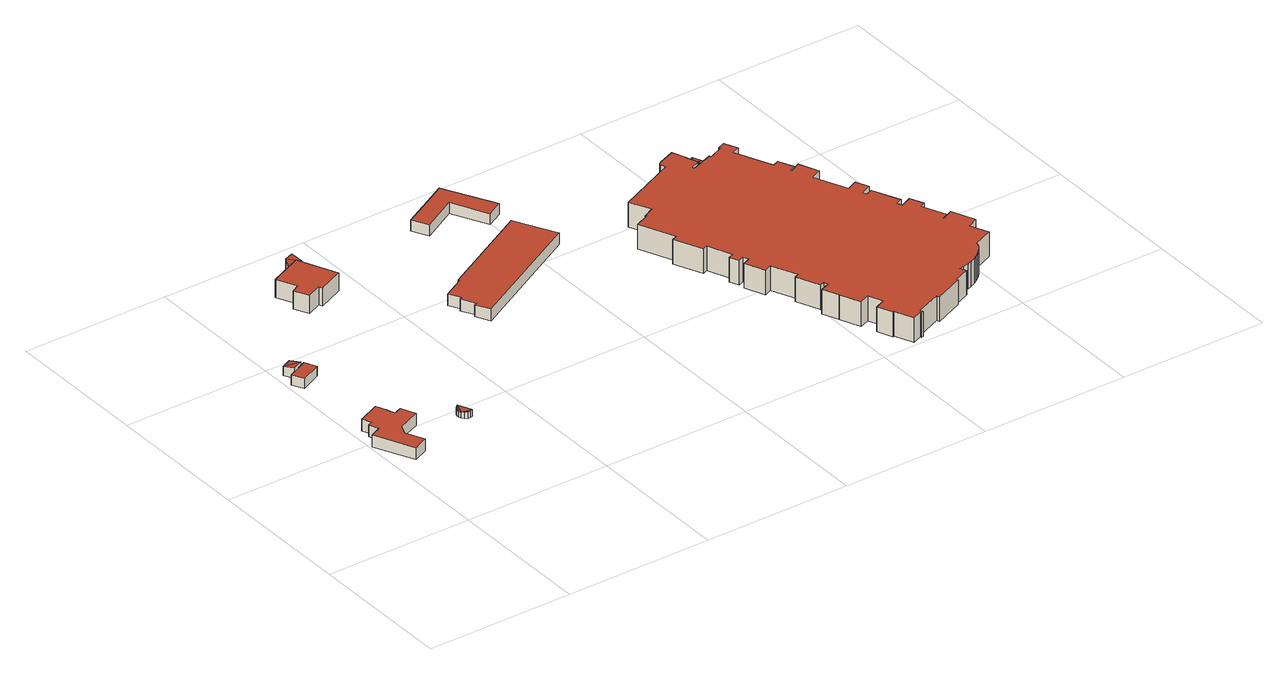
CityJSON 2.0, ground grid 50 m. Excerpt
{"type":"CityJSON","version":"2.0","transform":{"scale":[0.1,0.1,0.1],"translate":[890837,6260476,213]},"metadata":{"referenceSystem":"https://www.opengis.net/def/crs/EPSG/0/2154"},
"CityObjects":{
"building1":{"type":"Building","attributes":{"class":"Building"},"children":["building1-1"]},
"building1-1":{"type":"BuildingPart","parents":["building1"],"geometry":[{"type":"MultiSurface","lod":"2.2","boundaries":[[[0,1,2,3,4,5,6,7,8,9,10,11,10,12,13,14,15,16,17,18]],[[19,20,21,22,23,24,25,26,27,28,29,30,29,31,32,33,34,35,36,37]],[[37,36,17,18]],[[36,35,16,17]],[[35,34,15,16]],[[34,33,14,15]],[[33,32,13,14]],[[32,31,12,13]],[[31,29,10,12]],[[29,30,11,10]],[[29,28,9,10]],[[28,27,8,9]],[[27,26,7,8]],[[26,25,6,7]],[[25,24,5,6]],[[24,23,4,5]],[[23,22,3,4]],[[22,21,2,3]],[[21,20,1,2]],[[20,19,0,1]],[[19,37,18,0]]],"semantics":{"surfaces":[{"type":"GroundSurface"},{"type":"RoofSurface"},{"type":"WallSurface","on_footprint_edge":true}],"values":[0,1,2,2,2,2,2,2,2,2,2,2,2,2,2,2,2,2,2,2,2]}}]},
"building2":{"type":"Building","attributes":{"class":"Building"},"children":["building2-1"]},
"building2-1":{"type":"BuildingPart","parents":["building2"],"geometry":[{"type":"Solid","lod":"2.2","boundaries":[[[[38,39,40]],[[41,38,40]],[[42,43,44,45]],[[40,39,44,45]],[[39,38,43,44]],[[38,41,42,43]],[[41,40,45,42]]]],"semantics":{"surfaces":[{"type":"RoofSurface","rf_azimuth":116.14,"rf_slope":8.77},{"type":"GroundSurface"},{"type":"WallSurface","on_footprint_edge":true}],"values":[[0,0,1,2,2,2,2]]}}]},
"building3":{"type":"Building","attributes":{"class":"Building"},"children":["building3-1"]},
"building3-1":{"type":"BuildingPart","parents":["building3"],"geometry":[{"type":"Solid","lod":"2.2","boundaries":[[[[46,47,48,49]],[[50,51,52,53]],[[53,52,48,49]],[[52,51,47,48]],[[51,50,46,47]],[[50,53,49,46]]]],"semantics":{"surfaces":[{"type":"GroundSurface"},{"type":"RoofSurface"},{"type":"WallSurface","on_footprint_edge":true}],"values":[[0,1,2,2,2,2]]}}]},
"building4":{"type":"Building","attributes":{"class":"Building"},"children":["building4-1"]},
"building4-1":{"type":"BuildingPart","parents":["building4"],"geometry":[{"type":"Solid","lod":"2.2","boundaries":[[[[54,55,56]],[[56,55,57]],[[58,57,55]],[[59,57,60]],[[61,59,60]],[[62,61,60]],[[58,60,57]],[[63,64,65,66,67,68,69,70,71]],[[58,55,70,71]],[[55,54,69,70]],[[54,56,68,69]],[[56,57,67,68]],[[57,59,66,67]],[[59,61,65,66]],[[61,62,64,65]],[[62,60,63,64]],[[60,58,71,63]]]],"semantics":{"surfaces":[{"type":"RoofSurface","rf_azimuth":204.49,"rf_slope":8.82},{"type":"GroundSurface"},{"type":"WallSurface","on_footprint_edge":true}],"values":[[0,0,0,0,0,0,0,1,2,2,2,2,2,2,2,2,2]]}}]},
"building5":{"type":"Building","attributes":{"class":"Building"},"children":["building5-1"]},
"building5-1":{"type":"BuildingPart","parents":["building5"],"geometry":[{"type":"Solid","lod":"2.2","boundaries":[[[[72,73,74,75,76,77,78,79]],[[80,81,82,83,84,85,86,87]],[[87,86,78,79]],[[86,85,77,78]],[[85,84,76,77]],[[84,83,75,76]],[[83,82,74,75]],[[82,81,73,74]],[[81,80,72,73]],[[80,87,79,72]]]],"semantics":{"surfaces":[{"type":"GroundSurface"},{"type":"RoofSurface"},{"type":"WallSurface","on_footprint_edge":true}],"values":[[0,1,2,2,2,2,2,2,2,2]]}}]},
"building6":{"type":"Building","attributes":{"class":"Building"},"children":["building6-1"]},
"building6-1":{"type":"BuildingPart","parents":["building6"],"geometry":[{"type":"Solid","lod":"2.2","boundaries":[[[[88,89,90]],[[91,92,88]],[[91,88,93]],[[90,93,88]],[[89,94,90]],[[95,94,89]],[[96,97,98,99,100,101,102,103]],[[95,89,102,103]],[[89,88,101,102]],[[88,92,100,101]],[[92,91,99,100]],[[91,93,98,99]],[[93,90,97,98]],[[90,94,96,97]],[[94,95,103,96]]]],"semantics":{"surfaces":[{"type":"RoofSurface","rf_azimuth":289.09,"rf_slope":17.86},{"type":"GroundSurface"},{"type":"WallSurface","on_footprint_edge":true}],"values":[[0,0,0,0,0,0,1,2,2,2,2,2,2,2,2]]}}]},
"building7":{"type":"Building","attributes":{"class":"Building"},"children":["building7-1"]},
"building7-1":{"type":"BuildingPart","parents":["building7"],"geometry":[{"type":"Solid","lod":"2.2","boundaries":[[[[104,105,106,107,108,109,110,111,112,113,114]],[[115,116,117,118,119,120,121,122,123,124,125]],[[125,124,113,114]],[[124,123,112,113]],[[123,122,111,112]],[[122,121,110,111]],[[121,120,109,110]],[[120,119,108,109]],[[119,118,107,108]],[[118,117,106,107]],[[117,116,105,106]],[[116,115,104,105]],[[115,125,114,104]]]],"semantics":{"surfaces":[{"type":"GroundSurface"},{"type":"RoofSurface"},{"type":"WallSurface","on_footprint_edge":true}],"values":[[0,1,2,2,2,2,2,2,2,2,2,2,2]]}}]},
"building8":{"type":"Building","attributes":{"class":"Building"},"children":["building8-1"]},
"building8-1":{"type":"BuildingPart","parents":["building8"],"geometry":[{"type":"Solid","lod":"2.2","boundaries":[[[[126,127,128,129,130,131]],[[132,133,134,135,136,137]],[[137,136,130,131]],[[136,135,129,130]],[[135,134,128,129]],[[134,133,127,128]],[[133,132,126,127]],[[132,137,131,126]]]],"semantics":{"surfaces":[{"type":"GroundSurface"},{"type":"RoofSurface"},{"type":"WallSurface","on_footprint_edge":true}],"values":[[0,1,2,2,2,2,2,2]]}}]},
"building9":{"type":"Building","attributes":{"class":"Building"},"children":["building9-1"]},
"building9-1":{"type":"BuildingPart","parents":["building9"],"geometry":[{"type":"Solid","lod":"2.2","boundaries":[[[[138,139,140,141,142,143,144,145,146,147,148,149,150,151,152,153,154,155,156,157,158,159,160,161,162,163,164,165,166,167,168,169,170,171,172,173,174,175,176,177,178,179,180,181,182,183,184,185,186,187,188,189,190,191,192,193,194,195,196,197,198,199,200,201,202,203,204,205,206,207,208,209,210,211,212,213,214,215,216,217,218,219,220,221,222,223,224,225,226,227,228,229,230,231,232,233,234,235]],[[236,237,238,239,240,241,242,243,244,245,246,247,248,249,250,251,252,253,254,255,256,257,258,259,260,261,262,263,264,265,266,267,268,269,270,271,272,273,274,275,276,277,278,279,280,281,282,283,284,285,286,287,288,289,290,291,292,293,294,295,296,297,298,299,300,301,302,303,304,305,306,307,308,309,310,311,312,313,314,315,316,317,318,319,320,321,322,323,324,325,326,327,328,329,330,331,332,333]],[[333,332,234,235]],[[332,331,233,234]],[[331,330,232,233]],[[330,329,231,232]],[[329,328,230,231]],[[328,327,229,230]],[[327,326,228,229]],[[326,325,227,228]],[[325,324,226,227]],[[324,323,225,226]],[[323,322,224,225]],[[322,321,223,224]],[[321,320,222,223]],[[320,319,221,222]],[[319,318,220,221]],[[318,317,219,220]],[[317,316,218,219]],[[316,315,217,218]],[[315,314,216,217]],[[314,313,215,216]],[[313,312,214,215]],[[312,311,213,214]],[[311,310,212,213]],[[310,309,211,212]],[[309,308,210,211]],[[308,307,209,210]],[[307,306,208,209]],[[306,305,207,208]],[[305,304,206,207]],[[304,303,205,206]],[[303,302,204,205]],[[302,301,203,204]],[[301,300,202,203]],[[300,299,201,202]],[[299,298,200,201]],[[298,297,199,200]],[[297,296,198,199]],[[296,295,197,198]],[[295,294,196,197]],[[294,293,195,196]],[[293,292,194,195]],[[292,291,193,194]],[[291,290,192,193]],[[290,289,191,192]],[[289,288,190,191]],[[288,287,189,190]],[[287,286,188,189]],[[286,285,187,188]],[[285,284,186,187]],[[284,283,185,186]],[[283,282,184,185]],[[282,281,183,184]],[[281,280,182,183]],[[280,279,181,182]],[[279,278,180,181]],[[278,277,179,180]],[[277,276,178,179]],[[276,275,177,178]],[[275,274,176,177]],[[274,273,175,176]],[[273,272,174,175]],[[272,271,173,174]],[[271,270,172,173]],[[270,269,171,172]],[[269,268,170,171]],[[268,267,169,170]],[[267,266,168,169]],[[266,265,167,168]],[[265,264,166,167]],[[264,263,165,166]],[[263,262,164,165]],[[262,261,163,164]],[[261,260,162,163]],[[260,259,161,162]],[[259,258,160,161]],[[258,257,159,160]],[[257,256,158,159]],[[256,255,157,158]],[[255,254,156,157]],[[254,253,155,156]],[[253,252,154,155]],[[252,251,153,154]],[[251,250,152,153]],[[250,249,151,152]],[[249,248,150,151]],[[248,247,149,150]],[[247,246,148,149]],[[246,245,147,148]],[[245,244,146,147]],[[244,243,145,146]],[[243,242,144,145]],[[242,241,143,144]],[[241,240,142,143]],[[240,239,141,142]],[[239,238,140,141]],[[238,237,139,140]],[[237,236,138,139]],[[236,333,235,138]]]],"semantics":{"surfaces":[{"type":"GroundSurface"},{"type":"RoofSurface"},{"type":"WallSurface","on_footprint_edge":true}],"values":[[0,1,2,2,2,2,2,2,2,2,2,2,2,2,2,2,2,2,2,2,2,2,2,2,2,2,2,2,2,2,2,2,2,2,2,2,2,2,2,2,2,2,2,2,2,2,2,2,2,2,2,2,2,2,2,2,2,2,2,2,2,2,2,2,2,2,2,2,2,2,2,2,2,2,2,2,2,2,2,2,2,2,2,2,2,2,2,2,2,2,2,2,2,2,2,2,2,2,2,2]]}}]},
"building10":{"type":"Building","attributes":{"class":"Building"},"children":["building10-1"]},
"building10-1":{"type":"BuildingPart","parents":["building10"],"geometry":[{"type":"Solid","lod":"2.2","boundaries":[[[[334,335,336]],[[337,338,339]],[[339,334,340]],[[341,337,339]],[[334,339,338]],[[336,340,334]],[[342,343,344,345,346,347,348,349]],[[336,335,348,349]],[[335,334,347,348]],[[334,338,346,347]],[[338,337,345,346]],[[337,341,344,345]],[[341,339,343,344]],[[339,340,342,343]],[[340,336,349,342]]]],"semantics":{"surfaces":[{"type":"RoofSurface","rf_azimuth":172.8,"rf_slope":7.58},{"type":"GroundSurface"},{"type":"WallSurface","on_footprint_edge":true}],"values":[[0,0,0,0,0,0,1,2,2,2,2,2,2,2,2]]}}]}
},
"vertices":[
[180,501,10],[158,551,10],[140,543,10],[132,540,10],[120,566,10],[122,567,10],[107,601,10],[106,603,10],[35,570,10],[33,569,10],[46,539,10],[47,538,10],[31,533,10],[43,499,10],[6,482,10],[69,351,10],[119,374,10],[90,436,10],[103,467,10],[180,501,51],[158,551,51],[140,543,51],[132,540,51],[120,566,51],[122,567,51],[107,601,51],[106,603,51],[35,570,51],[33,569,51],[46,539,51],[47,538,51],[31,533,51],[43,499,51],[6,482,51],[69,351,51],[119,374,51],[90,436,51],[103,467,51],
[10,926,58],[26,892,64],[59,908,64],[43,942,58],[43,942,28],[10,926,28],[26,892,28],[59,908,28],
[96,877,18],[77,916,18],[7,883,18],[27,844,18],[96,877,52],[77,916,52],[7,883,52],[27,844,52],
[327,446,29],[335,446,30],[317,451,28],[311,459,27],[342,448,31],[308,468,27],[321,492,31],[309,479,28],[312,485,29],[321,492,7],[312,485,7],[309,479,7],[308,468,7],[311,459,7],[317,451,7],[327,446,7],[335,446,7],[342,448,7],
[276,1220,23],[251,1207,23],[274,1157,23],[324,1180,23],[330,1169,23],[415,1207,23],[356,1337,23],[245,1287,23],[276,1220,85],[251,1207,85],[274,1157,85],[324,1180,85],[330,1169,85],[415,1207,85],[356,1337,85],[245,1287,85],
[347,1347,50],[399,1367,51],[343,1356,54],[318,1329,48],[349,1342,49],[312,1343,53],[356,1389,62],[387,1400,62],[356,1389,26],[343,1356,26],[312,1343,26],[318,1329,26],[349,1342,26],[347,1347,26],[399,1367,26],[387,1400,26],
[700,1008,16],[702,1003,16],[631,965,16],[653,925,16],[644,920,16],[669,874,16],[660,870,16],[685,823,16],[1090,1041,16],[1018,1174,16],[1016,1178,16],[700,1008,56],[702,1003,56],[631,965,56],[653,925,56],[644,920,56],[669,874,56],[660,870,56],[685,823,56],[1090,1041,56],[1018,1174,56],[1016,1178,56],
[954,1448,15],[785,1357,15],[813,1303,15],[931,1367,15],[992,1248,15],[1045,1278,15],[954,1448,52],[785,1357,52],[813,1303,52],[931,1367,52],[992,1248,52],[1045,1278,52],
[1561,118,12],[1583,68,12],[1587,69,12],[1614,6,12],[1646,19,12],[1648,15,12],[1656,18,12],[1651,28,12],[1738,65,12],[1742,55,12],[1839,97,12],[1837,102,12],[1889,124,12],[1880,145,12],[1885,145,12],[1895,146,12],[1914,149,12],[1929,155,12],[1947,164,12],[1958,171,12],[1971,181,12],[1984,194,12],[1996,211,12],[2001,226,12],[2066,254,12],[2039,315,12],[2075,333,12],[2041,411,12],[2004,393,12],[2004,394,12],[2024,404,12],[1988,484,12],[2005,492,12],[1985,538,12],[1948,521,12],[1941,537,12],[1962,547,12],[1921,640,12],[1900,630,12],[1894,643,12],[1930,660,12],[1910,704,12],[1875,687,12],[1826,797,12],[1862,814,12],[1833,880,12],[1797,862,12],[1796,865,12],[1817,875,12],[1794,927,12],[1773,918,12],[1718,1042,12],[1744,1054,12],[1724,1099,12],[1698,1088,12],[1700,1083,12],[1652,1062,12],[1650,1067,12],[1576,1040,12],[1574,1048,12],[1605,1062,12],[1590,1101,12],[1592,1102,12],[1573,1147,12],[1516,1125,12],[1512,1122,12],[1510,1121,12],[1507,1117,12],[1507,1112,12],[1513,1096,12],[1311,1004,12],[1345,934,12],[1308,915,12],[1310,912,12],[1262,891,12],[1314,772,12],[1297,765,12],[1339,670,12],[1356,678,12],[1391,597,12],[1373,590,12],[1387,559,12],[1405,566,12],[1413,548,12],[1388,537,12],[1417,470,12],[1442,481,12],[1480,396,12],[1466,390,12],[1500,312,12],[1515,318,12],[1521,303,12],[1488,289,12],[1512,235,12],[1511,235,12],[1541,167,12],[1575,181,12],[1596,134,12],[1561,118,97],[1583,68,97],[1587,69,97],[1614,6,97],[1646,19,97],[1648,15,97],[1656,18,97],[1651,28,97],[1738,65,97],[1742,55,97],[1839,97,97],[1837,102,97],[1889,124,97],[1880,145,97],[1885,145,97],[1895,146,97],[1914,149,97],[1929,155,97],[1947,164,97],[1958,171,97],[1971,181,97],[1984,194,97],[1996,211,97],[2001,226,97],[2066,254,97],[2039,315,97],[2075,333,97],[2041,411,97],[2004,393,97],[2004,394,97],[2024,404,97],[1988,484,97],[2005,492,97],[1985,538,97],[1948,521,97],[1941,537,97],[1962,547,97],[1921,640,97],[1900,630,97],[1894,643,97],[1930,660,97],[1910,704,97],[1875,687,97],[1826,797,97],[1862,814,97],[1833,880,97],[1797,862,97],[1796,865,97],[1817,875,97],[1794,927,97],[1773,918,97],[1718,1042,97],[1744,1054,97],[1724,1099,97],[1698,1088,97],[1700,1083,97],[1652,1062,97],[1650,1067,97],[1576,1040,97],[1574,1048,97],[1605,1062,97],[1590,1101,97],[1592,1102,97],[1573,1147,97],[1516,1125,97],[1512,1122,97],[1510,1121,97],[1507,1117,97],[1507,1112,97],[1513,1096,97],[1311,1004,97],[1345,934,97],[1308,915,97],[1310,912,97],[1262,891,97],[1314,772,97],[1297,765,97],[1339,670,97],[1356,678,97],[1391,597,97],[1373,590,97],[1387,559,97],[1405,566,97],[1413,548,97],[1388,537,97],[1417,470,97],[1442,481,97],[1480,396,97],[1466,390,97],[1500,312,97],[1515,318,97],[1521,303,97],[1488,289,97],[1512,235,97],[1511,235,97],[1541,167,97],[1575,181,97],[1596,134,97],
[1637,1137,42],[1644,1117,44],[1666,1126,46],[1591,1144,36],[1599,1121,38],[1632,1150,42],[1655,1159,44],[1630,1158,41],[1655,1159,14],[1632,1150,14],[1630,1158,14],[1591,1144,14],[1599,1121,14],[1637,1137,14],[1644,1117,14],[1666,1126,14]
]}
